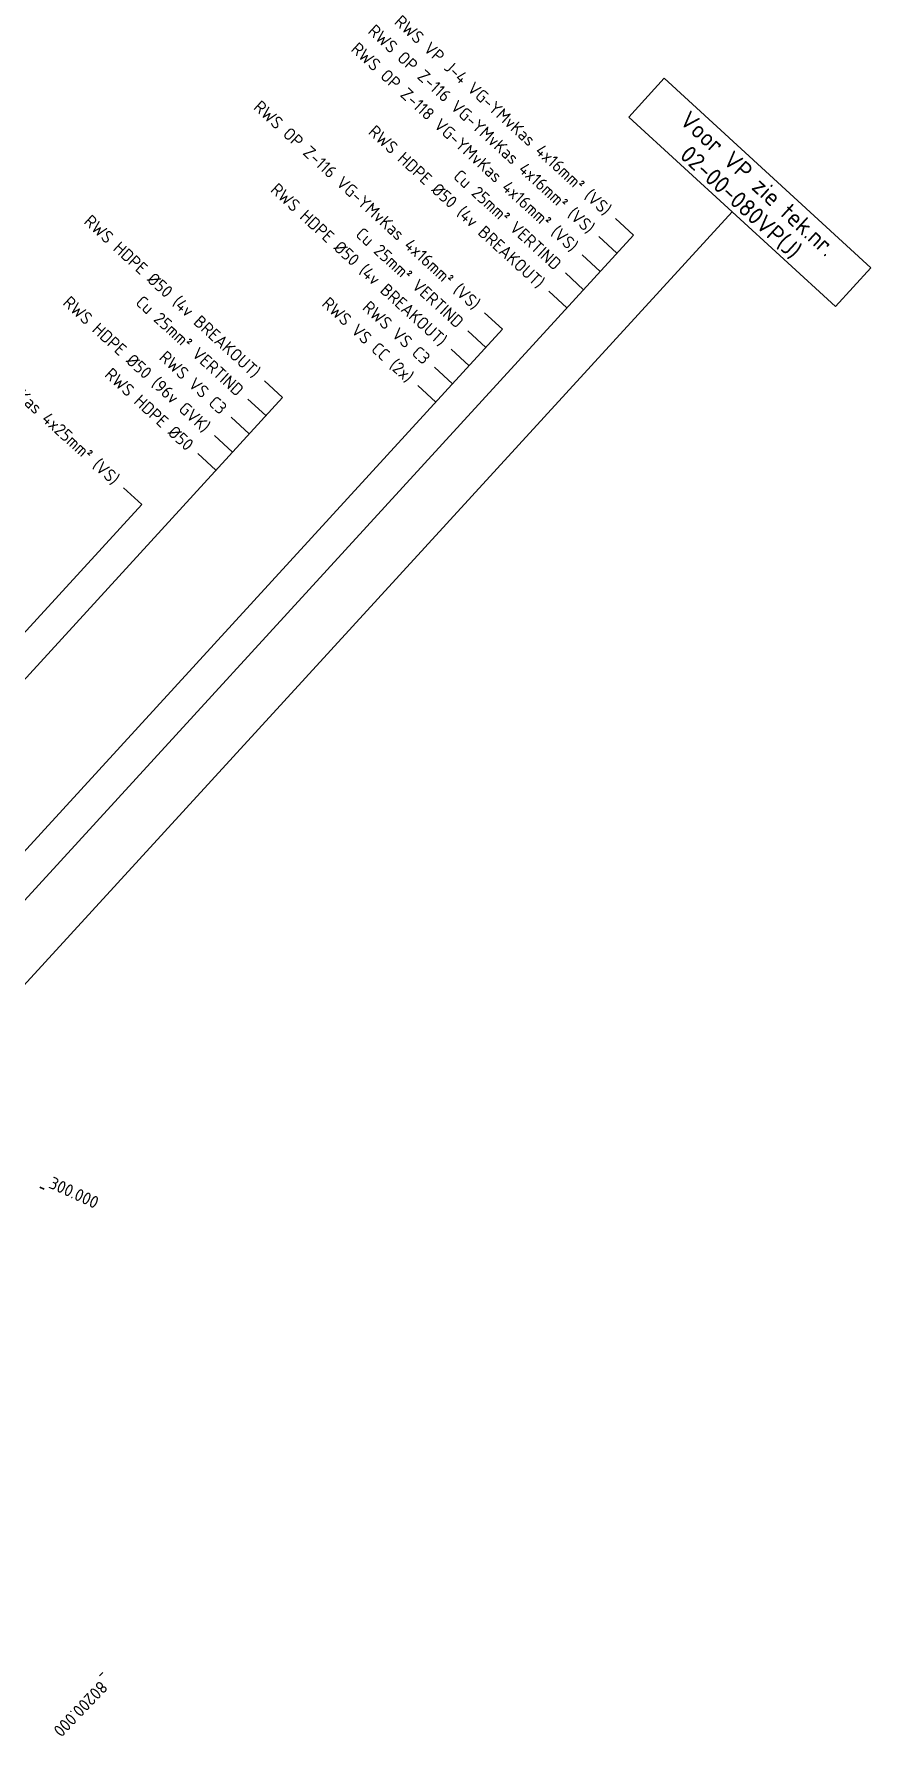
# Model space of a CAD drawing. Header units: metres. Extents: x 134219 to 139178, y 438661 to 444352.
# Drawn here: x 139008.7 to 139178.3, y 438766.2 to 439110.9 of the extents above; entities that cross this region are included whole.
import ezdxf
from ezdxf.enums import TextEntityAlignment as Align

# ---------------------------------------------------------------- set-up
doc = ezdxf.new("R2010")
doc.units = ezdxf.units.M
doc.linetypes.add('13strp', pattern=[4, 1, -3])
for name, color, linetype, lineweight in [('N-WE-KL-ET_LS_OV-T35', 3, 'Continuous', 35), ('N-WE-KL-ET_LS_OV_KABEL-T25', 7, 'Continuous', 25), ('Utd-ondergr-nw', 8, '13strp', 35), ('X-XX-AL-AANPIJLING-G', 7, 'Continuous', 18), ('X-XX-AL-AANPIJLING-S', 7, 'Continuous', 25)]:
    doc.layers.add(name, color=color, linetype=linetype, lineweight=lineweight)
doc.styles.add('alm a2ee v011$0$rtw_iso', font='NLCS-ISO.ttf')
doc.styles.add('ISO18', font='NLCS-ISO.ttf')
doc.styles.add('NLCS-ISO', font='NLCS-ISO.ttf')
doc.dimstyles.new('UTD', dxfattribs={"dimtxt": 1.8, "dimasz": 1.8, "dimexe": 0, "dimexo": 0, "dimgap": 0.5, "dimtad": 1, "dimdec": 1, "dimzin": 1, "dimdsep": 46, "dimtxsty": 'ISO18', "dimcen": 2.5, "dimclrd": 256, "dimclre": 256, "dimclrt": 1, "dimadec": 0, "dimazin": 0, "dimtfac": 1, "dimtdec": 1, "dimtmove": 0, "dimatfit": 3, "dimfxl": 0, "dimlwd": -1, "dimlwe": -1, "dimarcsym": 0})

msp = doc.modelspace()

# ---------------------------------------------------------------- linework, layer by layer
at = {"layer": 'N-WE-KL-ET_LS_OV-T35'}
for p, q in [((139129.24, 439094.08, 1.23), (139136.43, 439101.94, 1.23)), ((139136.43, 439101.94, 1.23), (139178.34, 439063.54, 1.23)), ((139129.24, 439094.08, 1.23), (139171.14, 439055.68, 1.23)), ((139171.14, 439055.68, 1.23), (139178.34, 439063.54, 1.23))]:
    msp.add_line(p, q, dxfattribs=at)
at = {"layer": 'Utd-ondergr-nw', "color": 7, "linetype": 'Continuous'}
for p, q in [((139009.85, 438877.34), (139010.76, 438876.92)), ((139022.63, 438779.05), (139021.93, 438778.33))]:
    msp.add_line(p, q, dxfattribs=at)
at = {"layer": 'X-XX-AL-AANPIJLING-S'}
for p, q in [((139130.23, 439070.18), (139126.54, 439073.56)), ((139126.85, 439066.5), (139123.16, 439069.87)), ((139123.47, 439062.81), (139119.79, 439066.19)), ((139120.09, 439059.12), (139116.41, 439062.5)), ((139116.72, 439055.44), (139113.03, 439058.82)), ((139103.66, 439051.09), (139099.97, 439054.46)), ((139100.28, 439047.4), (139096.59, 439050.78)), ((139096.9, 439043.71), (139093.22, 439047.09)), ((139093.52, 439040.03), (139089.84, 439043.41)), ((139059.07, 439037.28), (139055.38, 439040.66)), ((139090.15, 439036.34), (139086.46, 439039.72)), ((138942.68, 438910.28), (139059.07, 439037.28)), ((139055.69, 439033.6), (139052, 439036.97)), ((139052.31, 439029.91), (139048.62, 439033.29)), ((139048.93, 439026.22), (139045.25, 439029.6)), ((139045.55, 439022.54), (139041.87, 439025.92)), ((139030.54, 439015.62), (139026.85, 439019)), ((138931.27, 438907.29), (139030.54, 439015.62))]:
    msp.add_line(p, q, dxfattribs=at)
for points in [[(139130.23, 439070.18), (138967.21, 438892.29), (138976.03, 438884.2)], [(139103.66, 439051.09), (138959.69, 438893.98)]]:
    msp.add_lwpolyline(points, dxfattribs=at)

# ---------------------------------------------------------------- texts
at = {"layer": 'N-WE-KL-ET_LS_OV-T35', "style": 'NLCS-ISO'}
for s, p in [('Voor VP zie tek.nr.', (139154.26, 439079.32, 1.23)), ('02-00-080VP(J)', (139150.8, 439075.55, 1.23))]:
    msp.add_text(s, height=3.5, rotation=317.498, dxfattribs=at).set_placement(p, align=Align.CENTER)
at = {"layer": 'N-WE-KL-ET_LS_OV_KABEL-T25', "style": 'NLCS-ISO'}
for s, p in [('RWS VP J-4 VG-YMvKas 4x16mm² (VS)', (139125.13, 439074.86)), ('RWS OP Z-116 VG-YMvKas 4x16mm² (VS)', (139121.75, 439071.17)), ('RWS OP Z-118 VG-YMvKas 4x16mm² (VS)', (139118.37, 439067.48)), ('RWS OP Z-116 VG-YMvKas 4x16mm² (VS)', (139098.56, 439055.76)), ('RWS HDPE Ø50 (4v BREAKOUT)', (139111.61, 439060.11)), ('RWS HDPE Ø50 (4v BREAKOUT)', (139091.8, 439048.39)), ('Cu 25mm² VERTIND', (139114.99, 439063.8)), ('RWS HDPE Ø50 (4v BREAKOUT)', (139053.97, 439041.96)), ('Cu 25mm² VERTIND', (139095.18, 439052.07)), ('RWS VP J-4 VG-YMvKas 4x25mm² (VS)', (139025.44, 439020.29)), ('RWS HDPE Ø50 (96v GVK)', (139043.83, 439030.9)), ('Cu 25mm² VERTIND', (139050.59, 439038.27)), ('RWS VS CC (2x)', (139085.04, 439041.02)), ('RWS VS C3', (139088.42, 439044.7)), ('RWS VS C3', (139047.21, 439034.58)), ('RWS HDPE Ø50', (139040.45, 439027.21))]:
    msp.add_text(s, height=2.5, rotation=317.498, dxfattribs=at).set_placement(p, align=Align.MIDDLE_RIGHT)
at = {"layer": 'Utd-ondergr-nw', "color": 7, "style": 'alm a2ee v011$0$rtw_iso'}
for s, rotation, p in [('300.000', 335.3706, (139011.47, 438877.28)), ('80200.000', 226.2055, (139022.04, 438777.53))]:
    msp.add_text(s, height=2.5, rotation=rotation, dxfattribs=at).set_placement(p)

# ---------------------------------------------------------------- leaders
at = {"layer": 'X-XX-AL-AANPIJLING-G'}
msp.add_leader([(138989.28, 438899.3, 1.23), (139150.19, 439074.88, 1.23)], dimstyle='UTD', override={"dimasz": 3.5, "dimfxl": 0}, dxfattribs=at)

doc.saveas('drawing.dxf')
